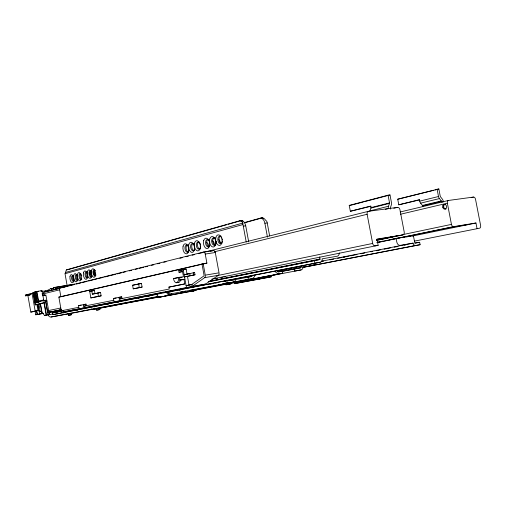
<?xml version="1.0" encoding="UTF-8"?>
<svg xmlns="http://www.w3.org/2000/svg" width="506" height="506" viewBox="0 0 506 506"><rect width="100%" height="100%" fill="white"/><g stroke="black" fill="none" stroke-linecap="round" stroke-linejoin="round"><path stroke-width="0.76" d="M42.403 294.745L43.649 295.694L45.148 295.447L43.174 293.594A1.626 1.499 75.7 0 1 44.395 292.006L51.682 290.324M385.389 209.313L388.361 208.58A3.612 2.486 76.4 0 1 388.494 206.252L389.506 203.393A0.784 0.538 76.1 0 0 389.538 202.893L388.064 195.196L390 194.962L391.467 202.64A3.612 2.486 76.1 0 1 391.34 204.955L390.328 207.814A0.784 0.538 76.4 0 0 390.297 208.32L390.449 209.086M369.797 211.293A3.529 2.473 76.4 0 1 369.924 210.882L370.942 208.08A0.765 0.538 76.1 0 0 370.974 207.586L370.683 206.081L350.342 211.268L349.235 205.404L388.064 195.196M248.712 241.944L245.72 225.802A6.224 3.846 82.5 0 0 242.855 221.014L241.836 220.439L240.084 220.667L66.469 269.862L66.109 270.602A4.598 2.094 81.3 0 0 65.666 272.411A5.718 2.125 -66.8 0 0 65.084 273.689A4.598 2.094 81.3 0 0 65.223 274.872L67.115 285.517M193.634 275.005L193.222 272.766L194.601 272.538L195.012 274.777L184.519 276.896L186.113 285.643L191.749 284.461L204.133 275.764L201.976 263.98L206.903 263.114L205.24 254.05A2.385 1.385 81.3 0 0 203.463 252.039L60.113 287.819A1.834 0.816 80.9 0 0 59.638 289.818L60.872 296.769L202.292 264.176M163.988 292.285L61.915 312.221L192.014 286.466L204.658 277.655L218.409 275.302A2.366 1.398 80.4 0 0 219.092 273.442M165.532 291.981L205.632 284.062L218.409 275.302M51.599 288.793L50.657 288.736L47.317 290.45L41.682 291.5M157.005 294.252L52.751 314.643L52.441 312.929L56.887 312.12L56.767 310.374M32.049 293.341L34.756 292.386L33.029 292.588L35.192 304.846L40.467 303.847A124.704 2.53 -10 0 0 43.952 302.632L46.16 315.111A124.767 0.879 -10.3 0 1 44.49 315.554A153.533 57.848 -7.1 0 0 41.903 311.974A2.96 1.12 -3.3 0 0 41.72 311.81L39.24 311.152L38.266 310.361L30.815 312.12L27.893 295.536L30.012 294.916L29.848 293.986L32.049 293.341L35.186 311.127M46.021 301.298L46.925 301L45.54 301.203M31.619 293.784L32.877 293.385M33.029 292.588L36.736 291.949M33.301 292.506L35.148 302.98L35.844 302.803L33.991 292.304L38.184 291.513L35.23 291.93L37.09 302.48L36.388 302.664L34.535 292.139M35.23 291.93L38.456 291.279L36.476 291.557L38.348 302.152L37.425 302.392L35.559 291.829M36.476 291.557L41.985 290.627L43.864 300.804M210.022 281.494L319.893 259.508L319.741 256.871M68.708 269.432L226.65 224.74M228.168 224.31L241.836 220.439M244.278 222.627L260.976 217.978L262.665 217.757L263.696 218.32A6.116 3.896 82.6 0 1 265.467 220.085A7.552 4.446 45.6 0 1 266.807 221.407A6.11 3.896 82.6 0 1 267.225 222.925L269.641 235.904M65.666 272.411L242.861 223.051A7.723 3.896 -63.5 0 1 242.861 224.575A6.236 3.839 82.5 0 1 243.285 226.131L246.239 242.089M244.423 222.83L262.665 217.757M65.084 273.689L242.861 224.575M56.811 312.151L61.454 311.222M351.139 205.164L363.333 201.964M364.858 201.559L390 194.962M36.818 291.456L38.791 301.721L45.47 300.21L48.045 314.757A126.861 0.892 -10.3 0 1 46.274 315.238L44.49 315.554M419.651 199.851L398.791 204.81L397.722 199.212L438.847 188.959L440.258 196.284A0.746 0.487 76.4 0 0 440.46 196.733L442.32 199.079A3.441 2.252 76.6 0 1 443.243 201.141L443.382 201.875L441.637 202.109L441.498 201.382A0.746 0.487 76.6 0 0 441.295 200.933L439.429 198.586A3.434 2.245 76.4 0 1 438.506 196.511L437.089 189.174M433.541 190.313L397.722 199.212M435.059 189.927L438.847 188.959M371.094 206.214L350.342 211.268M53.491 287.642L74.433 284.195L53.491 287.642L53.592 288.218L51.372 288.781L51.618 290.273M29.848 293.986L25.3 294.897L25.464 295.827L27.893 295.536M370.974 207.586L389.538 202.893M370.942 208.08L389.506 203.393M35.192 304.846L43.952 302.632M25.464 295.827L30.012 294.916M68.101 313.916L69.841 313.594M44.111 292.082L74.787 284.442M76.324 284.056L80.922 282.911M82.459 282.531L87.057 281.387M88.594 281.001L93.193 279.856M94.73 279.476L97.032 278.901M98.562 278.521L103.167 277.377M104.698 276.991L109.302 275.846M110.833 275.466L115.438 274.315M116.975 273.936L121.573 272.791M123.11 272.405L125.406 271.836M129.245 270.881L131.541 270.305M135.38 269.35L137.683 268.781M139.213 268.395L143.818 267.25M145.349 266.871L147.651 266.295M151.484 265.34L153.786 264.771M157.619 263.816L159.921 263.24M163.754 262.285L166.057 261.716M179.864 258.275L182.166 257.699M185.999 256.744L188.302 256.175M192.135 255.22L194.437 254.644M198.27 253.689L202.874 252.545M204.405 252.165L368.539 211.293L397.615 207.352A2.694 1.841 76.5 0 1 399.949 209.743L404.205 231.95A2.694 1.847 77.6 0 1 402.89 234.892L376.59 240.407M369.924 210.882L388.494 206.252M52.263 290.115L57.792 288.939M210.445 251.292L213.507 250.533A2.366 1.391 81.3 0 1 215.29 252.519L219.028 272.823L205.265 275.15L203.165 263.708M398.791 204.81L419.436 199.699L419.708 201.135A3.359 2.239 76.4 0 0 420.619 203.159L422.472 205.449A0.734 0.487 76.6 0 1 422.668 205.885L422.807 206.606M419.708 201.135L438.506 196.511M43.2 293.853L59.689 289.799M214.557 251.754L367.122 214.278A2.77 1.942 76.4 0 1 368.539 211.293M393.782 208.289L397.615 207.352M420.619 203.159L439.429 198.586M422.472 205.449L441.295 200.933M422.668 205.885L441.498 201.382M400.183 211.982L448.525 200.452L473.483 197.068A2.498 1.581 76.9 0 1 475.526 199.301L480.63 225.499A2.498 1.588 77.9 0 1 479.543 228.212L414.389 241.134M400.48 214.24L447.355 203.191A2.562 1.663 76.8 0 1 448.525 200.452M471.175 197.612L473.483 197.068M37.912 310.608L30.815 312.12M61.808 312.177A1.916 0.367 80.1 0 1 61.536 311.677A1.822 0.354 80.1 0 1 61.346 311.038L61.302 310.81A1.834 0.816 80.3 0 1 61.232 310.494L58.86 297.111L203.368 263.759L201.976 263.98M203.829 263.822L206.903 263.114M43.649 295.694L44.68 295.453M178.732 270.659L181.679 270.179L181.97 271.779L179.029 272.26L178.732 270.659L186.145 269.16L187.068 274.195L184.114 274.688L183.191 269.635M182.426 270.008L186.145 269.16M89.695 291.386L94.445 290.469L95.027 293.701L100.53 292.481L101.13 295.833L90.865 297.92L89.695 291.386L94.445 290.469M179.029 272.26L182.527 271.469L183.482 276.7L179.213 277.63L179.687 280.21L184.766 279.255M91.757 290.918L92.339 294.157L100.53 292.481M132.585 285.245L141.446 283.436L142.097 287.047L136.044 288.344L133.23 288.825L132.585 285.245L141.446 283.436M187.068 274.195L194.601 272.538M178.82 282.373L176.733 282.734A4.453 2.454 80.5 0 1 173.488 278.572L180.376 277.18A4.446 2.46 80.5 0 1 180.503 277.902M180.376 277.18L173.488 278.572M184.519 276.896L195.012 274.777M90.865 297.92L101.13 295.833M133.23 288.825L142.097 287.047M179.687 280.21L183.956 279.299L184.791 283.866L168.89 287.117L169.238 289.04L119.283 299.084L118.967 297.345L121.731 296.858L122.047 298.597L119.283 299.084M382.707 238.838L391.201 237.048M395.066 236.239L398.152 235.587M402.017 234.778L451.453 224.386A2.562 1.67 77.7 0 0 453.597 226.637L475.956 223.001L477.05 228.636M376.673 240.205L392.915 236.789L376.54 239.458M35.161 311.361L35.768 314.783L43.067 313.277M377.533 242.241L382.947 241.115M389.139 239.831L395.325 238.554M46.16 315.111L48.045 314.757M48.279 310.602L60.663 308.04M217.055 275.656L372.669 243.437A2.77 1.948 77.9 0 0 375.11 245.84L378.159 245.328L376.976 239.104L402.89 234.892M376.964 242.507L453.597 226.637M377.065 242.64L451.352 227.264L468.777 224.424M403.307 237.618L404.851 237.301M406.394 236.979L413.351 235.543L414.825 242.95L419.651 242.292L420.113 244.708L303.151 267.377M412.327 236.055L475.956 223.001M78.784 307.231L78.5 305.618L86.02 304.157L86.311 305.782L83.661 306.25L83.37 304.625L86.02 304.157M113.698 300.21L113.388 298.483L121.731 296.858M171.8 286.611L184.703 283.974M47.526 312.417L48.911 312.139L45.875 295.042L42.934 295.447M47.722 312.493L61.65 309.659M211.78 279.141L378.159 245.328M47.507 312.556L60.176 309.982L59.012 310.184M58.373 310.488L49.076 312.373L49.367 314.017L48.171 314.258L48.279 314.852A2.612 2.397 80.5 0 0 51.1 317.003L68.361 313.884M221.078 277.471L222.627 277.155M52.143 311.791L53.687 311.475M55.236 311.165L58.323 310.532M215.967 278.559L217.51 278.249M223.69 276.991L225.24 276.681M79.1 307.231L61.302 310.81L63.389 310.33L63.655 311.835M83.661 306.25L114.128 300.191M186.113 285.643L192.16 284.505M57.02 311.816L61.662 310.886M209.478 281.222L320.14 259.015M71.612 313.284L69.044 313.758M52.441 312.929L61.745 311.063M208.213 281.728L319.893 259.508M96.26 308.831L97.367 308.641M158.087 296.314L158.289 297.414L161.578 296.756M48.279 314.852L52.921 313.935M321.582 261.204L413.098 243.139A2.891 1.954 78.2 0 0 415.546 245.511L420.113 244.708M322.164 261.381L323.714 261.071M329.906 259.85L333.777 259.091M337.647 258.326L341.518 257.567M343.068 257.263L349.267 256.042M353.137 255.277L357.008 254.518M360.879 253.753L364.75 252.987M370.942 251.773L372.492 251.463M376.363 250.704L380.234 249.939M384.111 249.18L390.303 247.959M394.174 247.194L398.045 246.435M404.237 245.214L405.787 244.91M343.011 257.371L344.561 257.067M350.753 255.846L352.302 255.543M415.002 243.203L419.651 242.292M52.751 314.643L166.74 292.272A3.39 2.853 79.1 0 0 170.161 295.112L193.937 290.76L193.728 289.628M167.53 292.089L320.393 262.171A3.156 2.334 78.3 0 0 322.132 258.819L337.053 256.251A4.143 3.017 78 0 0 339.349 252.956M167.075 292.272L320.393 262.171M63.174 312.929L64.724 312.626M76.317 310.355L77.867 310.051M84.047 308.843L85.596 308.54M94.097 306.876L95.64 306.573M107.24 304.302L108.784 303.998M117.284 302.335L118.834 302.031M125.014 300.817L126.563 300.513M138.157 298.243L139.707 297.945M148.207 296.276L149.751 295.972M155.937 294.764L157.48 294.46M169.08 292.19L170.623 291.886M179.124 290.223L180.674 289.919M192.267 287.648L193.811 287.345M202.318 285.681L203.861 285.378M210.047 284.17L211.59 283.866M215.455 283.107L217.004 282.803M223.19 281.595L224.734 281.292M226.277 280.988L235.088 279.401L235.505 281.665L218.877 284.853L251.52 278.8A6.047 4.756 78.5 0 0 255.075 274.815M226.777 281.026L235.088 279.401M277.32 271.146L301.348 266.447A1.208 0.911 78.6 0 1 300.672 267.794L282.076 271.399M230.236 280.64L231.78 280.337M232.735 280.096L251.109 276.567A3.782 2.973 78.5 0 0 252.968 275.112M262.956 277.01L259.344 277.655M267.377 276.491L269.597 276.048M277.756 271.874L282.272 271.052L282.683 273.221L230.85 283.094M302.702 267.206L306.585 266.453M308.135 266.15L314.34 264.948M278.433 272L279.932 271.709M281.431 271.418L300.672 267.794M303.202 267.294L415.546 245.511M302.955 266.162A3.384 2.549 78.6 0 1 301.07 269.932L262.677 277.256L271.083 275.757L271.279 276.82L266.826 277.68L267.94 277.478A3.131 2.429 78.8 0 0 268.964 276.946M168.435 294.271L195.746 289.312L195.948 290.431L158.289 297.414M51.1 317.003L158.327 296.396M181.148 292.013L182.653 291.722M184.159 291.437L185.664 291.146M189.421 290.425L235.505 281.665M229.654 282.955L225.809 283.676L226.498 283.556M69.246 313.733L158.701 296.592M195.828 289.476L228.314 283.246M229.863 282.949L251.52 278.8M98.733 308.388L99.752 308.198L96.374 308.812L96.614 310.153L99.992 309.533L96.583 310.159M229.895 282.936L230.622 282.791L229.939 282.905M91.2 308.926A4.333 3.858 79.6 0 0 93.578 309.343L159.504 296.737M195.955 289.767L226.201 283.986M98.853 308.382L163.008 296.276M164.558 295.985L168.428 295.245M183.134 292.436L184.677 292.139M193.969 290.368L226.473 284.163M230.344 283.43L255.903 278.521L256.099 279.584L271.279 276.82M251.918 279.312L258.832 277.99M170.161 295.112L160.294 296.99A3.333 2.827 79.2 0 1 156.911 294.201M258.629 278.173L257.111 278.464A2.037 1.594 78.8 0 0 257.579 278.275M263.19 277.301L266.985 276.58M193.937 290.76L190.598 291.393L195.948 290.431M229.136 284.195C236.302 282.854 220.363 285.776 228.016 284.404M260.862 278.464L258.775 278.857L263.462 277.996L261.728 278.325M70.081 314.966C64.673 315.965 75.558 313.96 70.119 314.966M234.12 282.626L234.316 283.664L256.099 279.584M234.316 283.664L267.94 277.478M251.564 279.495L253.044 279.217M254.524 278.939L256.011 278.661M70.707 313.454L69.879 313.606M96.545 308.793L93.578 309.343M227.453 283.385L227.814 283.322M48.171 314.258L49.696 313.986L49.803 314.58M282.683 273.221L279.71 273.752A5.908 4.535 78.4 0 1 275.131 271.286M301.07 269.932L294.587 271.089L294.182 268.939M265.536 276.497L277.32 274.385M266.637 276.637L267.744 276.434A2.068 1.607 78.8 0 0 268.218 276.251M241.096 281.412L244.86 280.735M192.014 286.466L205.632 284.062M312.853 265.131L314.352 264.866M47.507 312.594L51.232 311.93M52.725 311.671L58.683 310.614M251.109 276.567L247.978 277.117L248.389 279.356M282.272 271.052L279.306 271.577A3.694 2.834 78.4 0 1 276.763 270.476M35.768 314.783L43.516 313.41M47.393 312.721L49.721 312.31M52.042 311.898L53.592 311.62M113.388 298.483L116.133 298.002M78.5 305.618L81.137 305.156M48.911 312.139L47.665 312.354L45.768 301.601M168.89 287.117L171.072 286.738M413.098 243.139L400.176 245.366A3.903 2.682 78 0 1 396.786 241.982L396.097 238.389L413.351 235.543M37.425 302.392L38.962 302.133M35.148 302.98L36.521 302.752M42.763 295.751L44.971 295.384M179.213 277.63L182.154 277.136M38.93 301.785L40.372 301.544M92.339 294.157L94.35 293.815M258.787 277.775L259.287 278.755M58.86 297.111L60.201 296.883M38.481 300.887L43.642 300.02M42.004 293.859L43.168 293.67M26.767 294.764L28.317 294.511M29.86 294.258L31.41 294.011M50.657 288.736L53.75 288.161M52.358 288.673L53.876 288.426M54.585 287.37L55.331 288.452L65.261 286.858M60.113 287.819L62.991 287.357M32.251 293.733L32.681 293.663M37.944 310.431L36.913 304.593M205.24 254.05L215.29 252.519M203.463 252.039L213.507 250.533M66.469 269.862L67.943 269.647M442.763 207.201L443.737 207.062M33.991 292.304L36.938 291.886M243.285 226.131L245.72 225.802M260.976 217.978L262 218.535A6.123 3.89 82.6 0 1 264.878 223.241L267.225 222.925M240.084 220.667L241.103 221.242L242.855 221.014M262 218.535L263.696 218.32M349.235 205.404L350.506 205.246M41.384 290.95L40.897 291.013A126.721 4.276 -9.8 0 0 41.985 290.627M38.975 311.007L37.805 304.384M447.355 203.191L451.453 224.386M55.331 288.452L55.496 289.305M367.122 214.278L372.669 243.437M314.39 260.464L314.89 263.133M264.878 223.241L267.472 237.169M251.052 279.394L251.248 280.457M226.283 283.581L226.486 284.663M190.155 275.757L189.75 273.531L184.171 274.669L184.576 276.883M191.749 284.461L192.103 286.415M187.467 276.402L189.061 285.131M186.176 285.631L186.518 287.522M180.452 292.013L180.661 293.151M171.256 293.746L171.458 294.878M138.612 283.91L139.27 287.528M97.829 292.936L98.43 296.295M99.537 308.243L99.777 309.577M68.209 313.897L68.449 315.263M45.736 290.849L45.894 291.766M43.914 300.488L46.482 315.042M40.467 303.847L41.903 311.974M40.322 303.885L41.72 311.81M41.34 311.279L41.739 313.549M38.918 304.163L40.189 311.361M39.373 310.924L39.904 313.935M37.71 304.403L38.854 310.905M37.324 314.466L36.622 310.956L37.242 314.479M27.95 294.29L28.115 295.226M26.831 294.505L26.995 295.441M94.065 274.397A4.092 1.967 81.1 0 1 94.205 272.051M90.213 274.758A4.067 1.942 81.1 0 1 90.391 273.057M93.8 273.828A4.067 1.942 81.1 0 1 93.977 274.423M258.819 278.3A3.087 2.416 78.8 0 1 258.591 278.661M258.319 278.964A3.087 2.416 78.8 0 1 257.301 279.489M269.755 275.416A3.131 2.429 78.8 0 1 269.236 276.637M89.809 274.309A2.878 1.373 81.1 0 1 90.473 272.949M93.806 272.601A2.903 1.391 81.1 0 1 94.299 271.943M216.207 243.867A3.605 2.144 81.8 0 1 216.011 241.659M218.858 239.597A3.605 2.144 81.8 0 1 220.35 243.373M206.809 242.469A3.542 2.068 81.7 0 1 208.554 246.928M212.615 240.938A3.574 2.106 81.8 0 1 214.411 244.891M93.749 271.975A2.903 1.391 81.1 0 1 95.482 275.84M89.707 273.006A2.884 1.366 81.1 0 1 91.175 274.246A2.884 1.366 81.1 0 1 91.592 277.231M113.629 305.434A2.498 2.195 79.7 0 1 112.699 305.877M446.077 208.978A2.403 1.935 82.9 0 1 443.705 206.872A2.403 1.935 82.9 0 1 445.463 204.228M216.138 241.621A3.757 2.22 81.9 0 1 213.412 245.075A3.757 2.22 81.9 0 1 212.014 239.091A3.757 2.22 81.9 0 1 215.739 239.92M215.714 245.125A3.751 2.22 81.9 0 1 212.836 241.71A3.751 2.22 81.9 0 1 214.702 237.706M222.393 241.153A3.795 2.264 81.9 0 1 219.269 243.228A3.795 2.264 81.9 0 1 218.206 237.44A3.795 2.264 81.9 0 1 221.767 237.757M222.185 238.813A3.795 2.264 81.9 0 1 222.4 239.983M221.944 243.531A3.789 2.264 81.9 0 1 219.022 240.091A3.789 2.264 81.9 0 1 220.926 236.043M209.769 245.397A3.719 2.176 81.8 0 1 206.676 246.055A3.719 2.176 81.8 0 1 205.942 240.711A3.719 2.176 81.8 0 1 209.111 240.597M209.376 241.039A3.719 2.176 81.8 0 1 209.781 242.077M209.256 246.726A3.719 2.176 81.8 0 1 206.771 243.297A3.719 2.176 81.8 0 1 208.257 239.389M189.004 250.306A3.599 2.037 81.7 0 1 186.081 251.501A3.599 2.037 81.7 0 1 185.341 246.087A3.599 2.037 81.7 0 1 188.491 246.567M188.706 247.054A3.599 2.037 81.7 0 1 189.004 248.123M241.103 221.242A6.23 3.839 82.5 0 1 242.861 223.051M169.953 293.98A2.239 1.885 79.1 0 1 167.695 292.101M74.129 280.653A2.916 1.341 81.1 0 1 72.396 280.792A2.916 1.341 81.1 0 1 71.599 277.117A2.916 1.341 81.1 0 1 73.085 275.808M73.3 275.998A2.916 1.341 81.1 0 1 73.705 276.561M74.021 281.203A2.916 1.341 81.1 0 1 72.636 278.711A2.916 1.341 81.1 0 1 73.047 275.751M77.595 280.191A2.941 1.36 81.1 0 1 75.755 279.16A2.941 1.36 81.1 0 1 75.508 275.409A2.941 1.36 81.1 0 1 77.266 275.251M77.462 275.561A2.941 1.36 81.1 0 1 77.639 275.915M77.772 280.242A2.941 1.36 81.1 0 1 76.305 277.282A2.941 1.36 81.1 0 1 77.178 274.499M81.713 278.705A2.96 1.379 81.2 0 1 79.923 278.857A2.96 1.379 81.2 0 1 79.113 275.119A2.96 1.379 81.2 0 1 80.65 273.79M80.871 273.98A2.96 1.379 81.2 0 1 81.283 274.543M81.618 275.308A2.96 1.379 81.2 0 1 81.751 275.745M81.801 279.325A2.96 1.385 81.2 0 1 80.163 276.744A2.96 1.385 81.2 0 1 80.777 273.575M87.778 277.143A2.998 1.417 81.2 0 1 85.944 277.307A2.998 1.417 81.2 0 1 85.122 273.525A2.998 1.417 81.2 0 1 86.697 272.171M86.918 272.361A2.998 1.417 81.2 0 1 87.342 272.936M91.864 275.776A3.023 1.436 81.2 0 1 89.96 276.384A3.023 1.436 81.2 0 1 89.081 272.342A3.023 1.436 81.2 0 1 90.89 271.305M91.112 271.564A3.023 1.436 81.2 0 1 91.314 271.88M91.814 276.763A3.023 1.442 81.2 0 1 90.112 274.138A3.023 1.442 81.2 0 1 90.764 270.9M87.848 277.775A2.998 1.417 81.2 0 1 86.172 275.169A2.998 1.417 81.2 0 1 86.811 271.956M95.906 274.733A3.049 1.461 81.2 0 1 93.971 275.346A3.049 1.461 81.2 0 1 93.085 271.279A3.049 1.461 81.2 0 1 94.919 270.229M95.147 270.489A3.049 1.461 81.2 0 1 95.356 270.811M95.843 275.732A3.042 1.461 81.2 0 1 94.116 273.088A3.042 1.461 81.2 0 1 94.786 269.818M200.667 246.783A3.662 2.113 81.8 0 1 197.757 248.762A3.662 2.113 81.8 0 1 196.733 243.165A3.662 2.113 81.8 0 1 200.066 243.506M200.287 243.993A3.662 2.113 81.8 0 1 200.591 245.087M199.99 249.097A3.662 2.113 81.8 0 1 197.568 245.714A3.662 2.113 81.8 0 1 198.997 241.868M194.614 249.3A3.631 2.075 81.7 0 1 191.666 249.92A3.631 2.075 81.7 0 1 190.952 244.708A3.631 2.075 81.7 0 1 193.969 244.619M194.222 245.049A3.631 2.075 81.7 0 1 194.614 246.061M194.494 250.546A3.631 2.075 81.7 0 1 191.837 247.51A3.631 2.075 81.7 0 1 193.191 243.424M188.466 252.045A3.593 2.037 81.7 0 1 186.119 248.718A3.593 2.037 81.7 0 1 187.492 244.948M228.244 282.962A3.599 2.884 78.7 0 1 224.885 280.469M70.359 313.48A4.409 3.997 79.8 0 1 69.752 313.644M227.826 280.685A1.284 1.031 78.7 0 1 226.796 280.153M178.283 277.528A4.453 2.454 80.5 0 1 176.739 282.727M180.553 279.325A4.446 2.46 80.5 0 1 177.593 282.095M72.984 310.248A1.822 0.829 80.2 0 1 72.447 309.995M205.328 275.783A2.391 1.379 80.4 0 1 204.658 277.655M57.886 313.518A2.03 1.86 80.1 0 1 57.115 313.865M45.47 300.21A126.778 2.853 -10 0 1 44.534 300.747M45.995 314.802A156.076 58.816 -7.1 0 1 46.274 315.238M317.357 264.341L315.845 264.644L317.357 264.341M442.902 205.613A2.41 1.929 82.9 0 0 444.799 209.161A2.41 1.929 82.9 0 0 446.248 205.512A2.41 1.929 82.9 0 0 442.902 205.613M183.083 246.22A5.085 2.872 81.7 0 0 186.271 253.867A5.085 2.872 81.7 0 0 188.105 246.359A5.085 2.872 81.7 0 0 183.083 246.22M209.705 239.091A5.313 3.131 81.9 0 0 213.127 247.054A5.313 3.131 81.9 0 0 215.176 239.18A5.313 3.131 81.9 0 0 209.705 239.091M203.659 240.711A5.262 3.074 81.8 0 0 207.03 248.598A5.262 3.074 81.8 0 0 209.029 240.812A5.262 3.074 81.8 0 0 203.659 240.711M215.866 237.44A5.364 3.194 81.9 0 0 219.338 245.473A5.364 3.194 81.9 0 0 221.445 237.523A5.364 3.194 81.9 0 0 215.866 237.44M91.396 270.773A4.307 2.062 81.2 0 0 93.85 277.307A4.307 2.062 81.2 0 0 95.027 271.052A4.307 2.062 81.2 0 0 91.396 270.773M87.405 271.836A4.276 2.03 81.2 0 0 89.834 278.325A4.276 2.03 81.2 0 0 90.985 272.12A4.276 2.03 81.2 0 0 87.405 271.836M188.732 244.708A5.136 2.928 81.7 0 0 191.97 252.418A5.136 2.928 81.7 0 0 193.849 244.841A5.136 2.928 81.7 0 0 188.732 244.708M83.484 272.892A4.238 1.999 81.2 0 0 85.881 279.331A4.238 1.999 81.2 0 0 87.007 273.177A4.238 1.999 81.2 0 0 83.484 272.892M73.718 275.504A4.156 1.923 81.1 0 0 76.045 281.823A4.156 1.923 81.1 0 0 77.108 275.802A4.156 1.923 81.1 0 0 73.718 275.504M77.494 274.492A4.187 1.948 81.2 0 0 79.847 280.862A4.187 1.948 81.2 0 0 80.935 274.79A4.187 1.948 81.2 0 0 77.494 274.492M70.005 276.497A4.124 1.891 81.1 0 0 72.301 282.772A4.124 1.891 81.1 0 0 73.345 276.801A4.124 1.891 81.1 0 0 70.005 276.497M194.487 243.165A5.18 2.985 81.8 0 0 197.776 250.944A5.18 2.985 81.8 0 0 199.699 243.285A5.18 2.985 81.8 0 0 194.487 243.165"/></g></svg>
